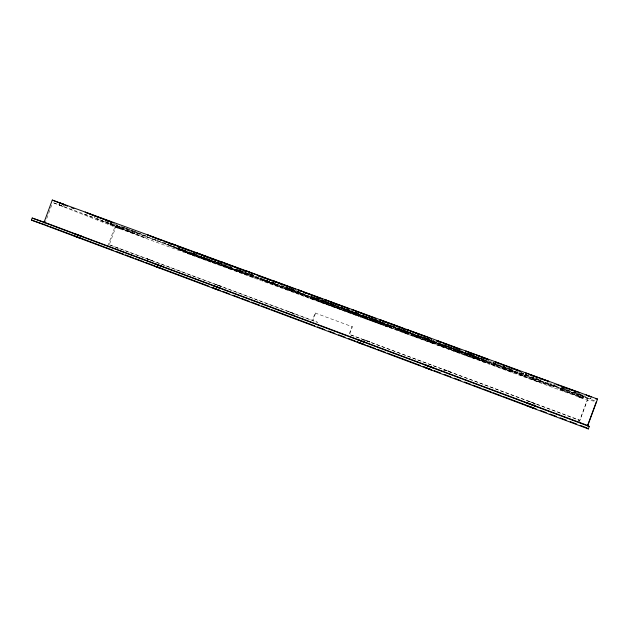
<?xml version="1.0" encoding="UTF-8"?>
<svg xmlns="http://www.w3.org/2000/svg" width="629" height="629" viewBox="0 0 629 629"><rect width="100%" height="100%" fill="white"/><g stroke="black" fill="none" stroke-linecap="round" stroke-linejoin="round"><path stroke-width="0.47" stroke-dasharray="3.15 2.36" d="M518.98 374.404L539.336 382.133L518.98 374.404L519.766 372.289M535.759 378.139L540.099 380.05L520.128 372.753L519.365 374.813M44.863 223.657L52.349 203.434M64.04 204.496C64.693 208.278 56.94 205.282 59.857 202.931M123.756 227.03L123.04 228.964L94.201 218.035L94.932 216.062M98.321 217.414L97.589 219.379L123.04 228.964M106.82 223.028L107.535 221.109M135.274 231.661L134.575 233.54L118.747 227.737L110.028 224.294L110.735 222.391M111.553 222.131L110.822 224.121L101.34 220.362M114.108 225.418L114.84 223.444M107.748 246.198L114.855 226.983L52.687 202.514L595.569 401.113M109.273 244.76L317.59 322.3L312.306 320.593L315.121 312.983L315.609 313.156L312.802 320.751L109.273 244.76L116.365 225.575L106.435 221.628M116.31 227.446L116.963 225.685L120.571 227.038L119.927 228.799L116.31 227.446L118.071 228.123M118.747 227.737L119.439 225.874M130.022 232.203L130.698 230.387L146.164 236.04L145.488 237.864L121.774 228.94L122.458 227.085L130.329 229.962M117.206 249.438L117.835 247.724M134.575 233.54L126.138 230.19L126.846 228.272M145.488 237.864L137.507 234.696L138.199 232.832L131.202 230.277M147.611 234.939L146.84 237.007L155.457 240.451L578.884 395.059M155.457 240.451L156.204 238.43M165.309 241.402L164.539 243.478L172.818 246.804L173.565 244.775M170.86 243.91L170.121 245.923L183.275 251.341L219.615 264.652L220.339 262.71M171.686 243.73L170.915 245.813L179.061 249.092L179.815 247.055M177.37 246.741L176.647 248.691L219.615 264.652M178.746 247.118L178.015 249.084L195.061 255.327L196.162 252.661M178.18 249.226L178.903 247.268M178.84 249.485L179.556 247.535M179.729 247.74L179.021 249.674L180.059 250.051L180.775 248.125M180.523 250.279L181.231 248.353M181.561 250.657L182.268 248.73M181.789 250.546L182.512 248.589M182.441 250.806L183.165 248.856M183.275 251.341L183.982 249.43M184.643 251.616L185.366 249.658M185.068 251.789L185.791 249.831M209.143 259.062L208.451 260.925L192.309 255.012L185.17 252.158L185.87 250.263M187.143 250.303L186.412 252.26L186.97 252.481L187.686 250.523M188.244 250.256L187.497 252.276L195.061 255.327M189.683 250.295L188.904 252.394L196.704 255.547L197.459 253.495M191.428 252.135L190.721 254.053L191.137 254.218L191.845 252.3M192.309 255.012L193.001 253.157L196.586 254.47M192.592 254.737L193.3 252.819M194.503 252.536L193.748 254.564L201.194 257.576L218.515 263.913L219.246 261.916M193.756 255.209L194.471 253.29M201.194 257.576L201.925 255.586M208.451 260.925L201.61 258.173L202.318 256.27M203.812 255.814L203.057 257.866L195.391 254.761M203.411 258.48L204.134 256.514M203.938 258.692L204.661 256.726M206.178 257.261L205.447 259.234L205.856 259.4L206.587 257.426M207.806 257.827L207.075 259.801L207.68 260.052M229.742 266.515L231.346 267.176L230.646 269.055L207.531 260.343L208.411 258.079M210.031 258.928L209.315 260.862L210.432 261.318L211.147 259.392M210.754 261.153L211.486 259.172M211.21 261.554L212.162 258.991M211.603 261.719L212.319 259.785M214.465 259.345L213.687 261.46L220.983 264.432L221.754 262.364M213.601 262.214L214.332 260.241M214.261 263.056L214.953 261.184L225.882 265.179M216.698 263.465L217.422 261.515M218.522 261.31L217.768 263.354L224.742 266.193L242.346 272.632L243.085 270.619M217.76 263.858L218.483 261.9M218.782 262.073L218.059 264.023L219.12 264.408L219.843 262.458M221.062 261.75L220.276 263.873L227.446 266.79L228.209 264.723M245.703 272.019L244.98 273.961L227.91 267.718L221.219 264.998L221.951 263.016M230.646 269.055L224.223 266.452L224.93 264.534M224.742 266.193L225.489 264.196M227.91 267.718L228.626 265.776M251.317 274.354L253.88 275.416L253.18 277.31L230.23 268.654L230.945 266.735M236.48 267.868L235.718 269.927L242.346 272.632M236.543 271.217L237.243 269.338M244.98 273.961L238.627 271.374L239.68 268.552M242.943 270.234L242.181 272.294L248.675 274.952L266.562 281.501L267.309 279.473M269.188 280.597L268.465 282.563L251.12 276.217L244.885 273.662L245.624 271.665M246.45 271.382L245.68 273.466L238.894 270.682M253.18 277.31L247.181 274.865L247.897 272.931L250.46 273.992M248.675 274.952L249.422 272.939M251.12 276.217L251.844 274.26M253.015 273.78L252.245 275.872L245.601 273.135M261.2 276.894L260.437 278.969L266.562 281.501M268.465 282.563L262.576 280.141L263.315 278.128M265.328 277.908L264.534 280.062L270.784 282.657L271.563 280.55M285.684 286.895L288.341 288.011L287.634 289.93L264.951 281.367L265.666 279.425L267.286 280.102M267.773 279.3L267.011 281.375L273.002 283.86L291.18 290.512L291.935 288.467M293.051 289.316L292.32 291.298L274.708 284.851L268.937 282.468L269.684 280.455M270.612 283.695L271.319 281.792M273.002 283.86L273.757 281.823M274.708 284.851L275.431 282.877M278.238 282.995L277.46 285.094L271.358 282.555M287.634 289.93L282.303 287.728L283.026 285.77M286.337 286.077L285.566 288.168L291.18 290.512M292.32 291.298L286.91 289.049L287.657 287.028M332.922 304.129L335.54 305.269L334.825 307.219L288.554 290.016L289.277 288.051L293.601 289.89M291.424 287.437L290.622 289.607L296.322 291.998L297.1 289.883M293.028 288.522L292.249 290.614L297.721 292.91L316.206 299.671L316.969 297.611M317.299 298.177L316.56 300.175L298.665 293.625L293.381 291.416L294.136 289.387M293.759 292.178L294.466 290.252L303.571 293.578M298.366 289.969L297.564 292.139L303.107 294.482L303.893 292.359M297.721 292.91L298.484 290.857M298.665 293.625L299.396 291.636M293.601 315.514L294.278 313.69L288.176 311.434L294.278 313.69M311.756 296.573L311.048 298.508L306.181 296.471L306.913 294.498M311.269 296.511L310.561 298.421L312.66 299.302L313.36 297.407L311.269 296.511L313.517 297.328L312.81 299.247L312.409 299.074L313.258 296.817L317.197 298.516M311.905 295.41L311.119 297.525L316.206 299.671M316.56 300.175L311.654 298.107L312.409 296.062M312.519 299.294L313.218 297.407M313.588 299.687L314.288 297.8L312.298 297.014L311.591 298.909L314.642 300.127L315.341 298.248L406.538 331.632L405.823 333.567L404.895 333.142L405.611 331.192L484.7 360.118L483.96 362.107L482.545 361.541L482.011 361.227L482.757 359.206L483.284 359.536L482.545 361.541M316.12 300.434L316.827 298.516L313.116 297.155L313.517 297.328M316.513 300.599L317.22 298.681L318.73 299.231M317.975 297.124L317.165 299.318L322.292 301.503L323.086 299.365M318.699 297.894L317.92 300.009L322.858 302.109L341.649 308.988L342.42 306.905M341.932 307.18L341.193 309.193L322.999 302.533L318.227 300.513L318.982 298.468M320.216 302.038L320.924 300.135L319.477 299.506L318.769 301.433L320.216 302.038L387.999 327.033L388.706 325.107M322.858 302.109L323.62 300.041M323.746 300.536L322.716 303.084L321.694 302.659L322.394 300.764L323.408 301.205M325.044 299.703L324.234 301.896L329.203 304.027L329.989 301.889M334.825 307.219L330.437 305.356L331.176 303.367M341.193 309.193L336.798 307.314L337.561 305.254M341.146 309.531L341.862 307.581L359.702 314.099L358.978 316.065L341.146 309.531L336.885 307.715L337.907 304.908M366.974 316.332L366.227 318.36L347.743 311.591L343.481 309.759L344.244 307.699M344.818 307.432L344.032 309.562L348.411 311.465L367.517 318.455L368.295 316.363M344.999 306.991L344.181 309.201L348.718 311.174L349.512 309.012M347.743 311.591L348.49 309.578M348.411 311.465L349.181 309.382M352.193 309.617L351.375 311.827L355.747 313.745L356.541 311.583M358.978 316.065L355.086 314.382L355.833 312.377M315.121 312.983L352.382 326.781L349.543 334.471L579.734 420.431L588.005 398.071L590.867 398.369M384.248 323.078L383.517 325.051L365.394 318.416L361.644 316.78L362.383 314.775M366.227 318.36L362.367 316.67L363.13 314.594M364.356 314.563L363.562 316.709L367.517 318.455M365.394 318.416L366.125 316.45L381.528 322.079M392.425 325.633L391.67 327.678L372.879 320.798L369.16 319.162L369.931 317.079M371.385 317.134L370.591 319.288L374.404 320.979L393.833 328.086L394.611 325.971M372.51 317.032L371.684 319.257L375.599 321.01L376.401 318.832M363.554 341.696C362.736 337.05 373.728 344.212 368.539 341.382M372.879 320.798L373.634 318.769M374.404 320.979L375.175 318.872M379.83 319.705L379.004 321.938L382.754 323.628L383.556 321.45M383.517 325.051L380.136 323.558L380.883 321.537M386.615 324.155L385.899 326.097L384.814 325.618L385.538 323.66M393.534 326.467L390.766 325.46L390.035 327.442L386.796 325.995L387.543 323.966M386.945 326.561L387.661 324.627M391.67 327.678L388.36 326.192L389.139 324.1M391.262 324.391L390.46 326.553L393.833 328.086M418.639 334.392L417.538 337.152L395.271 328.723L396.05 326.624M398.424 327.009L397.614 329.179L400.83 330.65L420.597 337.883L421.383 335.752M398.432 330.162L399.195 328.11M400.516 327.253L399.682 329.502L402.953 331.019L403.771 328.825M400.83 330.65L401.617 328.535M474.832 356.58L474.101 358.554L403.967 332.717L404.691 330.76L414.739 334.431M397.214 327.819L409.18 332.191L408.441 334.188L405.595 332.875L406.35 330.838M407.969 329.973L407.136 332.23L410.234 333.684L411.051 331.483M433.774 343.465L431.478 342.357L432.241 340.305L434.521 341.453L433.774 343.465L412.365 335.359L413.119 333.315M417.538 337.152L414.802 335.87L415.58 333.755M415.069 336.609L415.808 334.612M444.601 344.7L443.838 346.783L424.418 339.668L421.831 338.441L422.609 336.326M424.418 339.668L425.18 337.608M425.927 337.05L425.118 339.243L427.712 340.493L447.817 347.853L448.619 345.698M427.712 340.493L428.506 338.355M429.025 337.663L428.192 339.927L430.802 341.209L431.62 339M436.62 340.431L435.779 342.703L438.209 343.921L439.034 341.704M457.558 349.873L460.271 350.872L459.524 352.893L438.358 344.873L439.121 342.821L456.646 349.543M440.512 345.934L441.259 343.914M443.838 346.783L441.692 345.714L442.478 343.583M446.511 344.566L445.694 346.768L447.817 347.853M471.357 354.481L470.578 356.572L450.828 349.347L448.839 348.332L449.633 346.202M450.828 349.347L451.598 347.263M443.587 371.637C442.965 367.855 452.935 371.747 450.057 374.051M453.926 347.279L453.108 349.48L455.066 350.502L475.516 357.995L474.046 357.146L474.871 354.929M455.066 350.502L455.86 348.348M458.069 348.262L457.22 350.55L459.146 351.58L459.972 349.347M459.524 352.893L457.786 351.988L458.557 349.921M465.798 351.084L464.949 353.38L466.687 354.339M486.445 360.441L485.69 362.477L464.784 354.552L465.554 352.476L484.605 359.764M466.364 355.401L467.512 352.106M470.578 356.572L469.045 355.723L469.839 353.577M473.794 358.381L474.525 356.399M476.318 355.825L475.398 358.805L476.145 356.792M498.553 364.419L497.775 366.534L477.686 359.183L476.318 358.388L477.112 356.242M477.686 359.183L478.465 357.075M480.257 358.294C478.653 363.877 479.345 355.715 481.924 358.9M482.419 357.681L481.594 359.906L482.891 360.692L503.703 368.311L504.513 366.125M482.891 360.692L483.693 358.514M484.472 359.969L483.96 362.107M485.69 362.477L484.542 361.785L485.313 359.702M487.648 359.057L486.791 361.368L488.002 362.139L488.835 359.89M502.335 366.243L513.052 370.166L512.289 372.226L491.658 364.395L492.428 362.304L496.084 363.633M492.649 365.024L493.403 362.98L492.428 362.304M495.518 361.934L494.661 364.246L495.683 364.954L496.517 362.689M497.775 366.534L496.871 365.913L497.673 363.751M503.75 365.473L502.917 367.713L503.703 368.311M520.898 372.58L526.229 374.53L525.435 376.661L505.008 369.184L504.277 368.625L505.079 366.455M505.008 369.184L505.795 367.061L507.572 367.713M511.432 368.279L510.599 370.528L511.204 371.055L532.393 378.815L533.211 376.606M511.204 371.055L512.014 368.861M512.289 372.226L511.747 371.755L512.525 369.648L503.389 366.306M517.777 370.056L516.912 372.392L517.384 372.895L518.225 370.623M525.797 372.989L525.207 375.757L526.048 373.477M525.435 376.661L525.993 374.098M533.148 376.205L532.393 378.815M554.825 384.626L553.575 386.969L532.794 379.358L533.534 376.85M532.794 379.358L533.589 377.219M527.668 403.095L528.399 401.113L531.308 402.238M539.336 382.133L540.201 379.759M563.089 387.142L562.24 389.422L561.595 389.5L540.028 381.606L540.971 379.067M534.43 405.619L535.169 403.629L532.252 402.505M548.158 381.551L547.309 383.839L548.48 381.26M553.575 386.969L554.377 384.814L548.952 382.833M556.13 384.461L555.273 386.756L556.657 384.248M574.411 392.26L582.611 395.264L581.817 397.41L560.274 389.799L561.052 387.716L561.642 387.598L568.938 390.263M560.274 389.799L560.856 389.736L561.642 387.598M584.168 395.35L583.342 397.575L582.21 397.457L561.068 389.713L561.862 387.55M561.595 389.5L562.42 387.275M561.068 389.713L561.681 389.642L562.491 387.433M577.792 394.996L578.649 392.685M580.386 397.528L578.35 396.75L579.765 392.685M580.756 397.3L581.534 395.201L582.611 395.264M582.21 397.457L583.012 395.287L579.333 393.943M578.35 396.75C580.787 399.242 586.401 397.504 581.361 395.499M591.118 396.875C591.936 401.247 582.596 397.976 586.118 395.051M577.972 421.768L578.711 419.779L349.126 334.345L351.973 326.64L352.382 326.781M579.089 422.531L587.376 400.123L595.577 401.318M59.118 204.928L63.301 206.493M583.398 396.278L579.105 394.705L581.141 395.484M585.245 397.426L590.238 399.25M535.161 403.637L532.205 402.576M528.415 401.105L531.363 402.175M147.123 258.755L152.737 260.831L146.966 258.723M121.2 226.519L128.237 229.09M131.752 230.371L134.394 231.338M325.563 301.197L328.291 302.195M355.527 312.149L358.168 313.116M374.53 319.092L379.9 321.057M426.061 337.93L435.771 341.476M460.577 350.542L464.171 351.855M488.513 360.747L494.905 363.082M566.462 389.233L569.221 390.239M574.733 392.26L578.413 393.605M221.416 263.252L224.05 264.211M238.973 269.668L241.654 270.643M291.038 288.695L298.091 291.274M323.109 300.418L326.695 301.731M346.728 309.051L350.369 310.38M372.077 318.313L380.002 321.215M402.772 329.533L405.453 330.516M425.864 337.97L431.329 339.967M467.347 353.136L470.044 354.119M470.94 354.449L474.533 355.762M520.655 372.612L528.651 375.537M229.522 266.515L231.346 267.176M238.116 269.652L253.88 275.416M272.215 282.114L277.586 284.08M281.171 285.393L288.341 288.011M329.399 303.021L317.983 298.854L317.268 300.788L312.527 298.791L330.437 305.356M330.272 303.343L335.54 305.269M418.482 335.595L434.521 341.453M493.403 362.98L501.439 365.921M562.829 388.36L581.534 395.201M320.924 300.135L381.143 322.15M382.055 322.48L403.739 330.311L403.008 332.285L403.967 332.717M418.387 335.768L475.312 356.486M116.365 225.575L588.005 398.071M110.028 224.294L126.138 230.19M221.219 264.998L238.627 271.374M244.885 273.662L262.576 280.141M268.937 282.468L286.91 289.049M293.381 291.416L311.654 298.107M318.227 300.513L336.798 307.314M343.481 309.759L362.367 316.67M369.16 319.162L388.36 326.192M395.271 328.723L414.802 335.87M421.831 338.441L441.692 345.714M448.839 348.332L469.045 355.723M476.318 358.388L496.871 365.913M504.277 368.625L525.191 376.284M532.724 379.043L554.007 386.835M561.681 389.642L583.342 397.575M121.774 228.94L137.507 234.696M185.17 252.158L201.61 258.173M207.531 260.343L224.223 266.452M230.23 268.654L247.181 274.865M264.951 281.367L282.303 287.728M288.554 290.016L306.181 296.471M336.885 307.715L355.086 314.382M361.644 316.78L380.136 323.558M386.796 325.995L405.595 332.875M412.365 335.359L431.478 342.357M438.358 344.873L457.786 351.988M464.784 354.552L484.542 361.785M491.658 364.395L511.747 371.755M560.856 389.736L581.817 397.41M384.814 325.618L408.441 334.188M114.855 226.983L587.376 400.123M580.606 397.552L582.643 398.322M366.951 340.871L367.776 341.177M218.389 285.401C207.814 281.36 229.876 289.717 219.089 285.59M118.166 228.115L119.927 228.799M447.864 371L450.773 372.124M447.195 370.835L444.326 369.726M118.818 226.354L120.571 227.038M118.716 226.369L116.963 225.685M366.157 340.58L364.246 339.833M84.412 214.167L94.201 218.035M138.199 232.832L145.275 235.678M115.083 224.128L117.694 225.174M122.458 227.085L129.873 230.057M211.407 261.027L218.515 263.913M337.113 307.038L341.649 308.988M405.611 331.192L406.538 331.632M417.837 336.578L420.597 337.883M578.711 419.779L579.734 420.431M473.653 355.88L472.906 357.893L473.346 358.137L474.085 356.132L473.653 355.88M483.512 359.678L483.041 361.832L483.512 359.678"/><path stroke-width="0.94" d="M31.45 220.103L32.213 218.043L44.109 222.163L587.769 425.511L589.279 426.47L588.367 428.939L31.45 220.103L44.525 224.577M44.109 222.163L52.286 200.061L597.55 399.069L587.769 425.511M587.407 425.998L596.489 401.451M556.13 384.461L579.765 392.685L578.649 392.685M525.986 405.335L534.17 408.41L529.752 406.688M595.639 398.872L597.55 399.069M155.041 266.248L154.223 265.981L154.765 266.224M160.497 268.331L161.354 268.599L160.741 268.347M357.94 342.31C354.78 341.358 368.916 346.477 362.469 343.969M80.142 238.202L81.235 238.564L80.229 238.155M526.331 405.446L528.698 406.295M431.683 370.025L424.41 367.273L426.438 367.965M159.79 268.088L155.394 266.468M215.204 288.774L213.011 288.019L215.26 288.915M79.388 237.935L74.065 235.938L79.506 237.88M155.748 266.499L156.59 266.798M358.695 342.577L361.541 343.623M379.83 319.705L400.516 327.253M428.113 337.325L407.969 329.973L410.281 331.106M487.648 359.057L465.798 351.084L466.946 351.76M95.805 216.376L111.553 222.131L85.159 212.146L94.932 216.062M156.204 238.43L160.772 240.105M164.428 241.434L172.653 244.437M185.107 248.99L189.518 250.594M192.167 251.561L196.578 253.173L171.686 243.73L179.815 247.055M206.501 256.797L196.162 252.661L220.944 262.034M210.99 258.433L220.85 262.041M231.857 266.059L240.066 269.055M243.714 270.384L246.45 271.382L221.062 261.75L227.313 264.353M257.434 275.392L261.845 277.004M264.494 277.971L270.674 280.227L246.387 270.997L253.015 273.78M278.238 282.995L291.714 287.909M303.893 292.359L320.342 298.366M329.989 301.889L346.846 308.045M357.445 311.913L371.888 317.189M383.556 321.45L388.148 323.125M389.988 323.793L401.931 328.157M411.051 331.483L425.361 336.712M443.587 343.363L459.972 349.347L436.62 340.431L438.224 341.28M469.289 352.751L471.954 353.726M476.397 355.346L487.947 359.56M497.421 363.019L500.134 364.01M501.942 364.678L504.655 365.669M509.183 367.32L517.321 370.292M529.736 374.821L538.023 377.848M541.711 379.193L548.48 381.26L525.797 372.989L526.048 373.477M562.436 386.764L566.933 388.408M569.638 389.39L575.944 391.694M105.656 220.095L113.92 223.114M178.18 246.576L184.58 248.919M197.152 253.503L212.162 258.991M224.805 263.606L231.095 265.902M243.855 270.564L246.599 271.563M257.552 275.565L260.288 276.563M271.311 280.589L275.73 282.201M278.38 283.168L281.037 284.143M303.815 292.461L306.512 293.444M319.618 298.232L322.363 299.231M329.675 301.904L337.907 304.908M383.132 321.427L387.645 323.07M403.936 329.022L408.528 330.697M415.887 333.386L418.639 334.392M436.668 340.973L441.141 342.608M455.742 347.939L458.478 348.938M469.407 352.932L473.959 354.591M483.308 358.003L487.75 359.631M515.953 369.931L520.482 371.582M216.187 289.261L220.244 290.692L217.98 289.796M157.502 267.136L160.112 268.103M216.117 289.104L217.06 289.458M530.64 404.298L526.803 402.93L535.059 406.012L531.709 404.699M427.382 368.311L431.738 369.97M587.242 395.499L591.118 396.875L586.118 395.051L586.755 395.311M61.87 203.647L59.857 202.931L62.931 204.048M62.027 203.772L64.04 204.496L63.372 204.221M32.213 218.043L589.279 426.47M45.445 224.915L48.205 225.953M50.037 226.637L113.448 250.413M116.208 251.443L123.559 254.195M125.399 254.887L133.67 257.984M135.51 258.676L143.782 261.774M145.613 262.466L153.885 265.564M155.725 266.256L209.025 286.234M211.784 287.272L219.136 290.024M222.815 291.4L229.247 293.814M232.919 295.19L239.35 297.603M241.19 298.295L249.461 301.393M251.301 302.077L259.573 305.183M261.412 305.867L269.684 308.973M271.516 309.657L314.712 325.853M317.472 326.883L324.823 329.643M328.495 331.019L334.927 333.425M338.606 334.809L345.038 337.215M348.718 338.599L355.149 341.004M356.989 341.696L365.26 344.794M367.092 345.486L375.364 348.584M377.203 349.276L385.475 352.374M387.315 353.066L420.4 365.465M423.152 366.495L430.503 369.254M434.183 370.63L440.614 373.044M444.294 374.42L450.726 376.834M454.397 378.21L460.829 380.624M464.509 382L470.94 384.413M472.78 385.097L481.051 388.203M482.891 388.887L491.163 391.993M492.994 392.677L501.266 395.783M503.106 396.467L526.08 405.084M528.84 406.114L536.191 408.866M540.783 410.595L546.302 412.655M549.974 414.039L556.406 416.445M560.085 417.829L566.517 420.235M570.196 421.619L576.628 424.025M580.3 425.401L586.739 427.814M52.286 200.061L67.633 206.17M71.242 207.609L73.947 208.686M155.347 238.084L147.611 234.939L172.739 244.437M276.501 282.248L272.153 280.4L295.481 289.183M302.313 291.675L298.366 289.969L322.229 298.995M329.171 301.527L325.044 299.703L348.757 308.682M355.676 311.19L352.193 309.617L375.623 318.471M380.576 320.051L382.809 321.097M401.326 327.646L403.771 328.825M429.025 337.663L430.755 338.551M587.282 428.192L588.367 428.939M496.517 362.689L495.518 361.934L518.225 370.623M162.14 266.476L154.946 263.842L162.14 266.476M365.402 342.53L357.815 339.723L365.402 342.53M433.098 367.863L425.275 364.946L433.098 367.863M81.998 236.496L74.827 233.87L81.998 236.496M221.046 288.522L213.821 285.865L221.046 288.522"/></g></svg>
